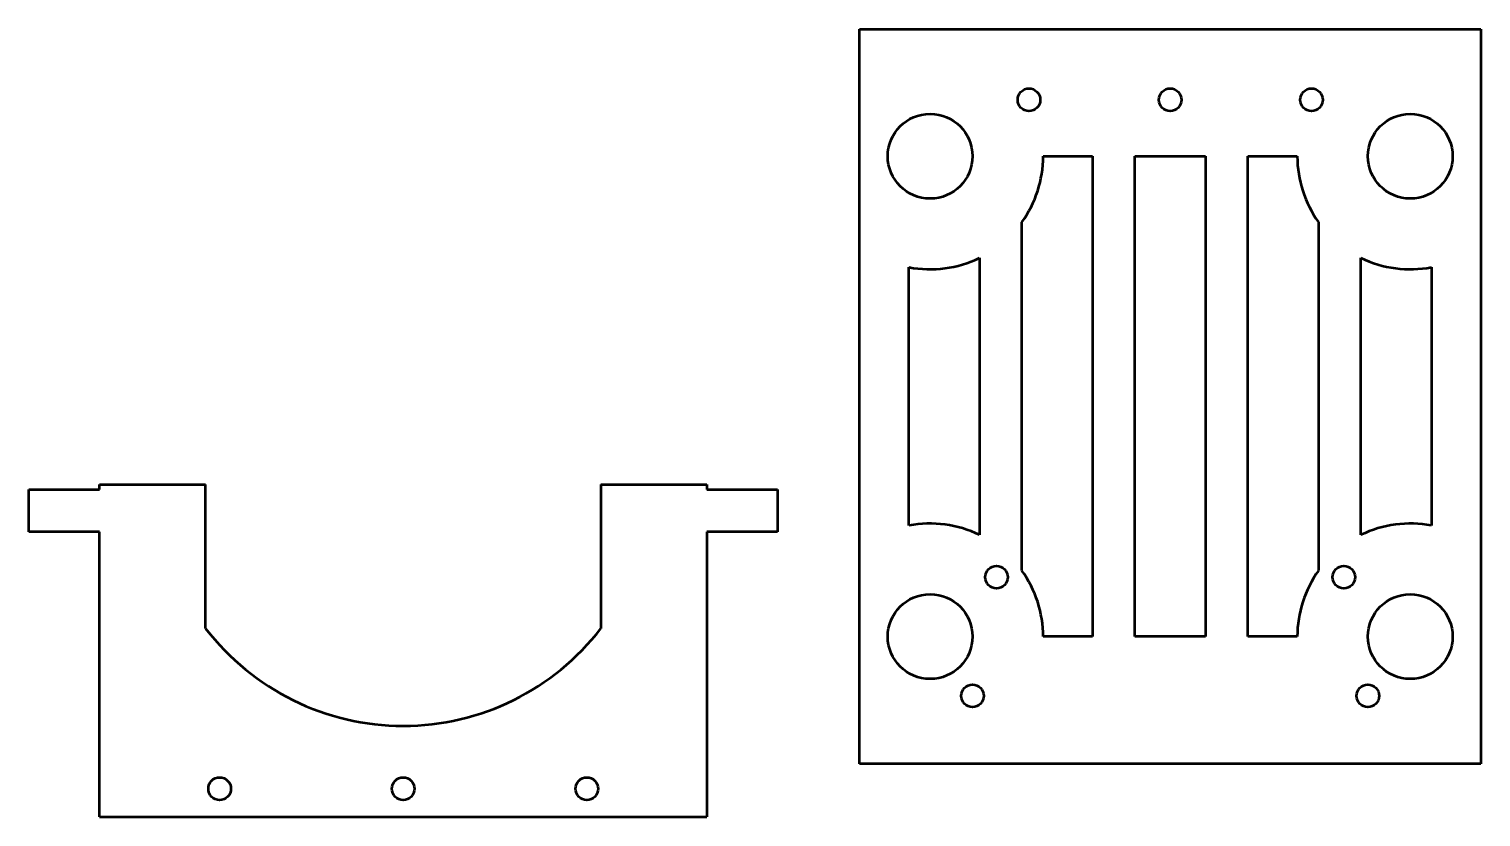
# Model space of a CAD drawing. Header units: millimetres. Extents: x 83 to 185, y 235 to 291.
import ezdxf

# ---------------------------------------------------------------- set-up
doc = ezdxf.new("R2010")
doc.units = ezdxf.units.MM
doc.layers.add('Visible (ISO)', color=7, linetype='Continuous', lineweight=50)

msp = doc.modelspace()

# ---------------------------------------------------------------- linework, layer by layer
at = {"layer": 'Visible (ISO)'}
for p, q in [((141.46, 290.72), (185.46, 290.72)), ((141.46, 238.72), (141.46, 290.72)), ((185.46, 290.72), (185.46, 238.72)), ((154.46, 281.72), (157.96, 281.72)), ((157.96, 281.72), (157.96, 247.72)), ((160.96, 247.72), (160.96, 281.72)), ((160.96, 281.72), (165.96, 281.72)), ((165.96, 281.72), (165.96, 247.72)), ((168.96, 247.72), (168.96, 281.72)), ((168.96, 281.72), (172.46, 281.72)), ((152.96, 252.39), (152.96, 277.06)), ((173.96, 277.06), (173.96, 252.39)), ((149.96, 274.53), (149.96, 254.92)), ((176.96, 254.92), (176.96, 274.53)), ((144.96, 255.58), (144.96, 273.87)), ((181.96, 273.87), (181.96, 255.58)), ((82.65, 255.14), (82.65, 258.14)), ((82.65, 258.14), (87.65, 258.14)), ((87.65, 258.14), (87.65, 258.49)), ((87.65, 258.49), (95.15, 258.49)), ((95.15, 248.29), (95.15, 258.49)), ((123.15, 258.49), (130.65, 258.49)), ((123.15, 258.49), (123.15, 248.29)), ((130.65, 258.49), (130.65, 258.14)), ((130.65, 258.14), (135.65, 258.14)), ((135.65, 258.14), (135.65, 255.14)), ((87.65, 255.14), (82.65, 255.14)), ((87.65, 234.95), (87.65, 255.14)), ((135.65, 255.14), (130.65, 255.14)), ((130.65, 255.14), (130.65, 234.95)), ((157.96, 247.72), (154.46, 247.72)), ((165.96, 247.72), (160.96, 247.72)), ((172.46, 247.72), (168.96, 247.72)), ((185.46, 238.72), (141.46, 238.72)), ((87.65, 234.95), (130.65, 234.95))]:
    msp.add_line(p, q, dxfattribs=at)
for centre, radius in [((153.46, 285.72), 0.8), ((163.46, 285.72), 0.8), ((173.46, 285.72), 0.8), ((146.46, 281.72), 3), ((180.46, 281.72), 3), ((151.16, 251.92), 0.8), ((175.76, 251.92), 0.8), ((146.46, 247.72), 3), ((180.46, 247.72), 3), ((149.46, 243.52), 0.8), ((177.46, 243.52), 0.8), ((96.15, 236.95), 0.8), ((109.15, 236.95), 0.8), ((122.15, 236.95), 0.8)]:
    msp.add_circle(centre, radius, dxfattribs=at)
for centre, radius, start, end in [((146.46, 281.72), 8, 324.3409, 0), ((180.46, 281.72), 8, 180, 215.6591), ((146.46, 281.72), 8, 259.1931, 295.9445), ((180.46, 281.72), 8, 244.0555, 280.8069), ((146.46, 247.72), 8, 64.0555, 100.8069), ((180.46, 247.72), 8, 79.1931, 115.9445), ((146.46, 247.72), 8, 0, 35.6591), ((180.46, 247.72), 8, 144.3409, 180), ((109.15, 259.05), 17.65, 217.5266, 322.4734)]:
    msp.add_arc(centre, radius, start, end, dxfattribs=at)

doc.saveas('drawing.dxf')
